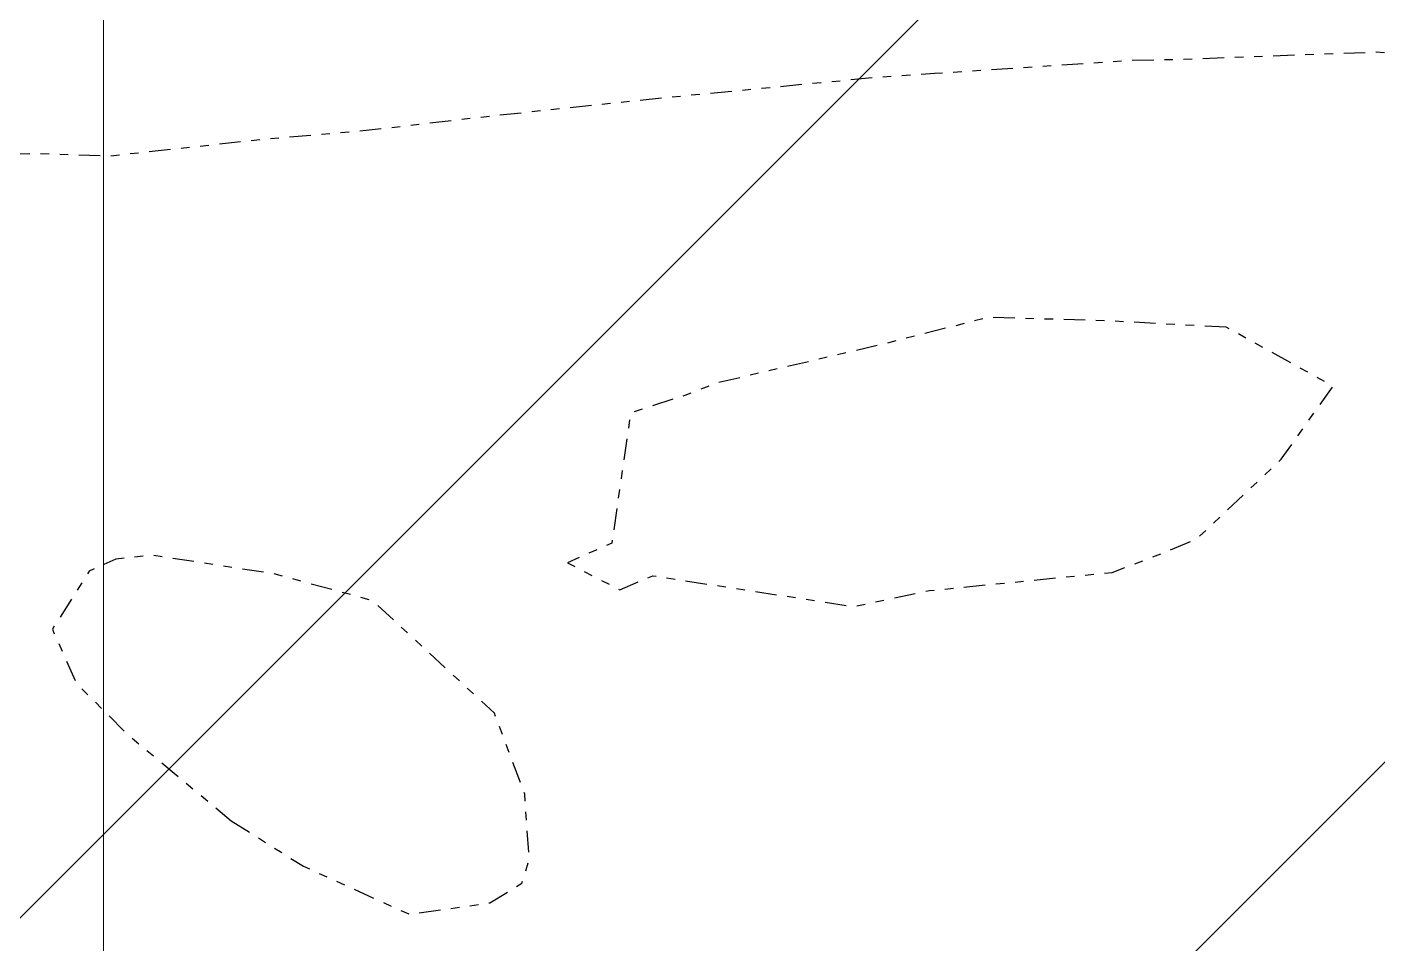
# Model space of a CAD drawing. Header units: feet. Extents: x 2175025 to 2179063, y 467811 to 470338.
# Drawn here: x 2176412.79 to 2176428.6, y 470107.17 to 470117.9 of the extents above; entities that cross this region are included whole.
import ezdxf

# ---------------------------------------------------------------- set-up
doc = ezdxf.new("R2010")
doc.units = ezdxf.units.FT
doc.header["$LTSCALE"] = 0.5
doc.header["$MEASUREMENT"] = 0
doc.linetypes.add('DIVIDE', pattern=[1.25, 0.5, -0.25, 0, -0.25, 0, -0.25])
doc.linetypes.add('HIDDEN', pattern=[0.375, 0.25, -0.125])
for name, color, linetype in [('EC', 35, 'DIVIDE'), ('GRID', 254, 'HIDDEN'), ('wetlands_formatted', 70, 'CONTINUOUS')]:
    doc.layers.add(name, color=color, linetype=linetype)

msp = doc.modelspace()

# ---------------------------------------------------------------- hatches: boundary and pattern name
at = {"layer": 'wetlands_formatted'}
h = msp.add_hatch(dxfattribs=at)
h.set_pattern_fill('ANSI31', color=5, scale=80, style=0)
h.paths.add_polyline_path([(2176463.572, 470116.467), (2176470.808, 470131.635), (2176473.739, 470142.503), (2176436.595, 470132.992), (2176335.525, 470138.506), (2176248.086, 470135.142), (2176264.369, 470104.035), (2176268.853, 470103.688), (2176283.444, 470097.34), (2176296.576, 470091.597), (2176316.33, 470075.793), (2176323.218, 470063.674), (2176327.526, 470056.283), (2176334.188, 470049.449), (2176343.093, 470034.369), (2176345.554, 470020.252), (2176346.946, 470014.366), (2176351.061, 470014.9), (2176353.472, 470019.858), (2176365.733, 470037.896), (2176381.278, 470060.293), (2176394.348, 470072.745), (2176416.777, 470082.73), (2176437.48, 470095.378), (2176451.972, 470104.29)])

# ---------------------------------------------------------------- linework, layer by layer
at = {"layer": 'EC', "color": 43, "flags": 128}
for points, elevation in [([(2176411.915, 470104.733), (2176413.433, 470104.046), (2176415.378, 470103.254), (2176415.569, 470103.153), (2176415.771, 470103.068), (2176417.696, 470102.169), (2176419.198, 470101.746), (2176419.856, 470101.526), (2176421.44, 470101.368), (2176422.052, 470101.277), (2176423.159, 470101.408), (2176424.294, 470101.526), (2176424.622, 470101.653), (2176424.856, 470101.807), (2176425.633, 470102.259), (2176426.545, 470103.282), (2176426.852, 470103.695), (2176427.768, 470104.249), (2176428.506, 470104.785), (2176429.094, 470105.105), (2176430.277, 470105.781), (2176431.624, 470106.451), (2176431.839, 470106.697), (2176431.976, 470106.866), (2176432.62, 470107.677), (2176433.174, 470108.417), (2176433.406, 470108.761), (2176434.068, 470109.772), (2176434.199, 470110.006), (2176434.224, 470110.048), (2176435.008, 470111.58), (2176435.149, 470111.747), (2176435.813, 470113.075), (2176436.059, 470113.517), (2176436.211, 470114.297), (2176436.303, 470115.626), (2176436.223, 470116.233), (2176434.893, 470117.107), (2176434.14, 470117.505), (2176432.222, 470117.599), (2176431.458, 470117.717), (2176429.176, 470117.573), (2176428.573, 470117.605), (2176426.19, 470117.517), (2176425.697, 470117.508), (2176423.409, 470117.356), (2176422.764, 470117.313), (2176420.772, 470117.123), (2176419.775, 470117.023), (2176418.204, 470116.855), (2176416.761, 470116.689), (2176415.626, 470116.592), (2176413.769, 470116.391), (2176412.867, 470116.42), (2176410.924, 470116.349), (2176410.866, 470116.457), (2176410.696, 470116.732), (2176410.682, 470116.765), (2176410.422, 470116.762), (2176410.043, 470116.732), (2176407.293, 470116.443), (2176405.281, 470116.217), (2176405.06, 470116.16), (2176404.922, 470116.133), (2176403.401, 470115.951), (2176400.919, 470115.617), (2176400.256, 470115.558), (2176396.579, 470115.193), (2176395.271, 470115.064), (2176392.267, 470114.761), (2176390.282, 470114.547), (2176388.049, 470114.304), (2176385.287, 470113.976), (2176383.942, 470113.816), (2176380.283, 470113.342), (2176379.945, 470113.298), (2176378.777, 470113.133), (2176376.979, 470112.589), (2176375.229, 470112.063), (2176374.439, 470111.804), (2176373.224, 470111.538), (2176371.813, 470111.038), (2176370.189, 470110.83), (2176368.395, 470110.378), (2176365.896, 470109.723), (2176365.545, 470109.593), (2176365.151, 470109.47), (2176364.652, 470108.883), (2176364.431, 470108.734), (2176364.094, 470108.15), (2176363.717, 470107.774), (2176363.567, 470107.371), (2176363.125, 470106.728), (2176363.081, 470106.532), (2176362.677, 470105.713), (2176362.651, 470105.609), (2176362.647, 470105.601), (2176362.385, 470104.445), (2176362.307, 470104.375), (2176361.959, 470103.517), (2176359.055, 470102.586), (2176358.681, 470102.423), (2176356.986, 470101.825), (2176355.604, 470101.032), (2176354.833, 470100.581), (2176352.794, 470099.245), (2176350.122, 470097.55), (2176349.985, 470097.457), (2176349.771, 470097.328), (2176349.963, 470095.695), (2176350.903, 470088.935), (2176353.056, 470085.77), (2176356.254, 470081.711), (2176356.408, 470081.509), (2176356.557, 470081.369), (2176359.859, 470079.408), (2176361.03, 470079.339), (2176363.397, 470079.216), (2176364.418, 470079.887), (2176366.489, 470081.358), (2176366.91, 470081.863), (2176368.098, 470083.139), (2176369.126, 470084.723), (2176370.096, 470085.322), (2176370.363, 470085.494), (2176371.108, 470086.362), (2176372.832, 470088.058), (2176374.329, 470090.169), (2176377.128, 470092.491), (2176377.788, 470093.496), (2176378.409, 470093.977), (2176381.069, 470097.181), (2176383.897, 470099.101), (2176384.786, 470099.99), (2176387.299, 470101.495), (2176388.096, 470101.831), (2176389.138, 470102.167), (2176390.585, 470102.695), (2176392.317, 470103.201), (2176393.477, 470103.471), (2176394.186, 470103.641), (2176396.549, 470104.207), (2176397.84, 470104.939), (2176398.147, 470105.266), (2176399.279, 470105.597), (2176401.012, 470105.98), (2176404.232, 470105.846), (2176408.975, 470105.576), (2176409.135, 470105.561), (2176409.316, 470105.513), (2176411.299, 470104.968)], 438), ([(2176426.819, 470114.39), (2176425.435, 470114.463), (2176424.04, 470114.504), (2176422.769, 470114.181), (2176420.849, 470113.733), (2176420.489, 470113.591), (2176419.854, 470113.388), (2176419.634, 470111.864), (2176419.114, 470111.634), (2176419.726, 470111.318), (2176420.113, 470111.482), (2176422.467, 470111.122), (2176423.349, 470111.309), (2176425.485, 470111.522), (2176425.905, 470111.678), (2176426.474, 470111.912), (2176427.464, 470112.844), (2176428.07, 470113.699)], 439), ([(2176415.183, 470108.617), (2176416.027, 470108.084), (2176417.268, 470107.521), (2176418.206, 470107.656), (2176418.582, 470107.885), (2176418.669, 470108.164), (2176418.615, 470108.928), (2176418.26, 470109.875), (2176416.835, 470111.191), (2176415.681, 470111.504), (2176414.249, 470111.723), (2176413.831, 470111.676), (2176413.522, 470111.537), (2176413.09, 470110.856), (2176413.371, 470110.227), (2176413.953, 470109.64)], 439)]:
    msp.add_lwpolyline(points, close=True, dxfattribs=dict(at, elevation=elevation))
at = {"layer": 'GRID', "color": 252, "linetype": 'HIDDEN', "lineweight": 0, "ltscale": 115}
msp.add_line((2176413.689, 470271.351), (2176413.689, 468066.073), dxfattribs=at)

doc.saveas('drawing.dxf')
